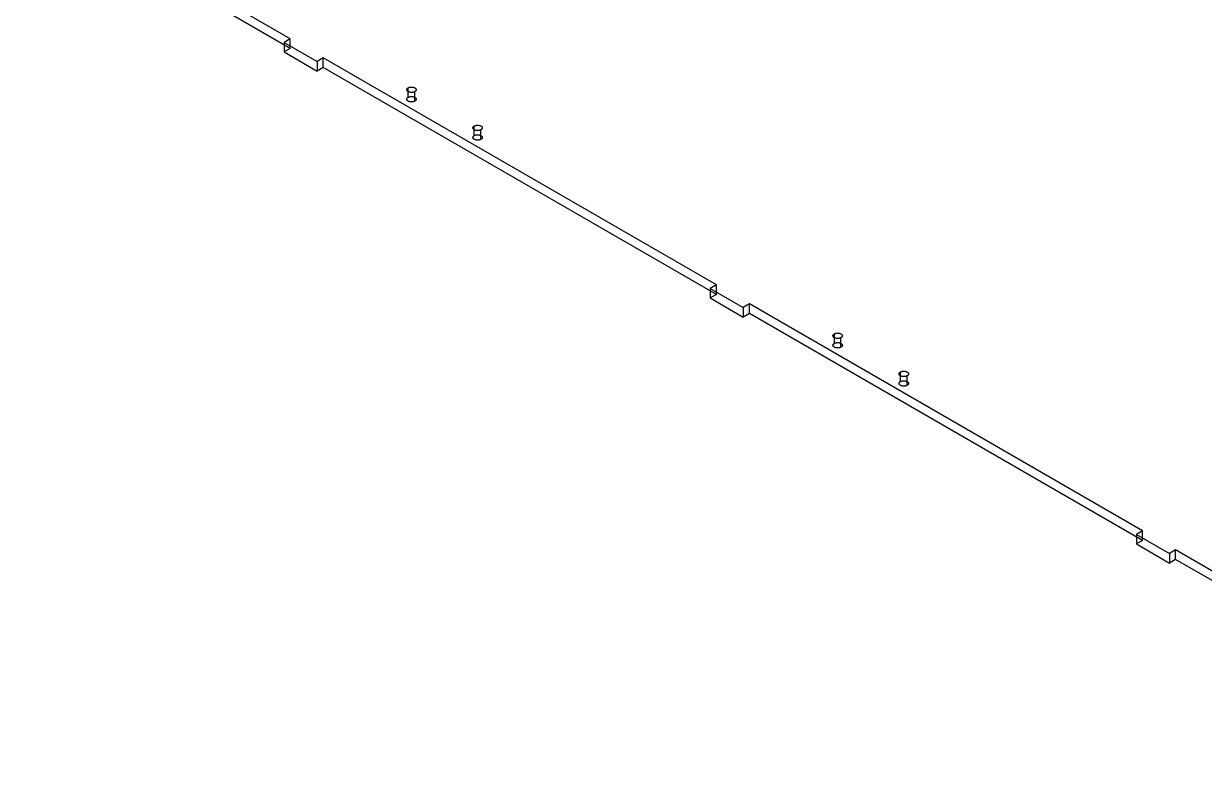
# Model space of a CAD drawing. Header units: inches. Extents: x 2 to 168, y 2 to 108.
# Drawn here: x 144.11 to 151.88, y 56.03 to 61.05 of the extents above; entities that cross this region are included whole.
import ezdxf

# ---------------------------------------------------------------- set-up
doc = ezdxf.new("R2010")
doc.units = ezdxf.units.IN
doc.header["$MEASUREMENT"] = 0

msp = doc.modelspace()

# ---------------------------------------------------------------- linework, layer by layer
at = {"layer": 'OUTLINE'}
for p, q in [((145.8619, 60.9525), (143.2755, 62.4458)), ((145.8619, 60.8897), (143.2755, 62.383)), ((145.8619, 60.9525), (145.8211, 60.9289)), ((145.8211, 60.9289), (145.8211, 60.8661)), ((145.8211, 60.9289), (146.0387, 60.8033)), ((145.8619, 60.8897), (145.8619, 60.9525)), ((145.8619, 60.8897), (145.8211, 60.8661)), ((145.8211, 60.8661), (146.0387, 60.7405)), ((146.0795, 60.8269), (146.0387, 60.8033)), ((146.0795, 60.7641), (146.0795, 60.8269)), ((148.6658, 59.3336), (146.0795, 60.8269)), ((146.0387, 60.8033), (146.0387, 60.7405)), ((146.0795, 60.7641), (146.0387, 60.7405)), ((148.6658, 59.2708), (146.0795, 60.7641)), ((146.6289, 60.6183), (146.629, 60.6192)), ((146.6289, 60.6174), (146.6289, 60.6183)), ((146.6289, 60.6166), (146.6289, 60.6174)), ((146.629, 60.6157), (146.6289, 60.6166)), ((146.629, 60.6192), (146.6292, 60.62)), ((146.6292, 60.6148), (146.629, 60.6157)), ((146.6292, 60.62), (146.6295, 60.6209)), ((146.6295, 60.6139), (146.6292, 60.6148)), ((146.6295, 60.6209), (146.6298, 60.6218)), ((146.6298, 60.6131), (146.6295, 60.6139)), ((146.6298, 60.6218), (146.6302, 60.6226)), ((146.6302, 60.6122), (146.6298, 60.6131)), ((146.6302, 60.6226), (146.6307, 60.6234)), ((146.6307, 60.6114), (146.6302, 60.6122)), ((146.6307, 60.6234), (146.6312, 60.6243)), ((146.6312, 60.6106), (146.6307, 60.6114)), ((146.6312, 60.6243), (146.6318, 60.6251)), ((146.6318, 60.6098), (146.6312, 60.6106)), ((146.6318, 60.6251), (146.6325, 60.6258)), ((146.6325, 60.609), (146.6318, 60.6098)), ((146.6325, 60.6258), (146.6333, 60.6266)), ((146.6333, 60.6083), (146.6325, 60.609)), ((146.6333, 60.6266), (146.6341, 60.6273)), ((146.6341, 60.6075), (146.6333, 60.6083)), ((146.6341, 60.6273), (146.635, 60.6281)), ((146.635, 60.6068), (146.6341, 60.6075)), ((146.635, 60.6281), (146.6359, 60.6288)), ((146.6359, 60.6061), (146.635, 60.6068)), ((146.6359, 60.6288), (146.6369, 60.6294)), ((146.6369, 60.6054), (146.6359, 60.6061)), ((146.6369, 60.6294), (146.6379, 60.6301)), ((146.6379, 60.6048), (146.6369, 60.6054)), ((146.6379, 60.6301), (146.639, 60.6307)), ((146.6379, 60.5672), (146.6379, 60.6301)), ((146.639, 60.6042), (146.6379, 60.6048)), ((146.639, 60.6307), (146.6402, 60.6312)), ((146.6402, 60.6036), (146.639, 60.6042)), ((146.6402, 60.6312), (146.6414, 60.6318)), ((146.6414, 60.6031), (146.6402, 60.6036)), ((146.6414, 60.6318), (146.6426, 60.6323)), ((146.6426, 60.6026), (146.6414, 60.6031)), ((146.6426, 60.6323), (146.6439, 60.6327)), ((146.6439, 60.6021), (146.6426, 60.6026)), ((146.6439, 60.6327), (146.6452, 60.6332)), ((146.6452, 60.6017), (146.6439, 60.6021)), ((146.6452, 60.6332), (146.6466, 60.6336)), ((146.6466, 60.6013), (146.6452, 60.6017)), ((146.6466, 60.6336), (146.648, 60.6339)), ((146.648, 60.6009), (146.6466, 60.6013)), ((146.648, 60.6339), (146.6494, 60.6342)), ((146.6494, 60.6006), (146.648, 60.6009)), ((146.6494, 60.6342), (146.6508, 60.6345)), ((146.6508, 60.6003), (146.6494, 60.6006)), ((146.6508, 60.6345), (146.6523, 60.6347)), ((146.6523, 60.6001), (146.6508, 60.6003)), ((146.6523, 60.6347), (146.6538, 60.6349)), ((146.6538, 60.5999), (146.6523, 60.6001)), ((146.6538, 60.6349), (146.6553, 60.6351)), ((146.6553, 60.5998), (146.6538, 60.5999)), ((146.6553, 60.6351), (146.6568, 60.6352)), ((146.6568, 60.5997), (146.6553, 60.5998)), ((146.6568, 60.6352), (146.6583, 60.6353)), ((146.6583, 60.5996), (146.6568, 60.5997)), ((146.6583, 60.6353), (146.6598, 60.6353)), ((146.6598, 60.5996), (146.6583, 60.5996)), ((146.6598, 60.6353), (146.6613, 60.6353)), ((146.6613, 60.5996), (146.6598, 60.5996)), ((146.6613, 60.6353), (146.6628, 60.6352)), ((146.6628, 60.5997), (146.6613, 60.5996)), ((146.6628, 60.6352), (146.6643, 60.6351)), ((146.6643, 60.5998), (146.6628, 60.5997)), ((146.6643, 60.6351), (146.6658, 60.6349)), ((146.6658, 60.5999), (146.6643, 60.5998)), ((146.6658, 60.6349), (146.6673, 60.6347)), ((146.6673, 60.6001), (146.6658, 60.5999)), ((146.6673, 60.6347), (146.6688, 60.6345)), ((146.6688, 60.6003), (146.6673, 60.6001)), ((146.6688, 60.6345), (146.6702, 60.6342)), ((146.6702, 60.6006), (146.6688, 60.6003)), ((146.6702, 60.6342), (146.6716, 60.6339)), ((146.6716, 60.6009), (146.6702, 60.6006)), ((146.6716, 60.6339), (146.673, 60.6336)), ((146.673, 60.6013), (146.6716, 60.6009)), ((146.673, 60.6336), (146.6744, 60.6332)), ((146.6744, 60.6017), (146.673, 60.6013)), ((146.6744, 60.6332), (146.6757, 60.6327)), ((146.6757, 60.6021), (146.6744, 60.6017)), ((146.6757, 60.6327), (146.677, 60.6323)), ((146.677, 60.6026), (146.6757, 60.6021)), ((146.677, 60.6323), (146.6782, 60.6318)), ((146.6782, 60.6031), (146.677, 60.6026)), ((146.6782, 60.6318), (146.6794, 60.6312)), ((146.6794, 60.6036), (146.6782, 60.6031)), ((146.6794, 60.6312), (146.6806, 60.6307)), ((146.6806, 60.6042), (146.6794, 60.6036)), ((146.6806, 60.6307), (146.6817, 60.6301)), ((146.6817, 60.6048), (146.6806, 60.6042)), ((146.6817, 60.6301), (146.6827, 60.6294)), ((146.6827, 60.6054), (146.6817, 60.6048)), ((146.6817, 60.542), (146.6817, 60.6048)), ((146.6827, 60.6294), (146.6837, 60.6288)), ((146.6837, 60.6061), (146.6827, 60.6054)), ((146.6837, 60.6288), (146.6846, 60.6281)), ((146.6846, 60.6068), (146.6837, 60.6061)), ((146.6846, 60.6281), (146.6855, 60.6273)), ((146.6855, 60.6075), (146.6846, 60.6068)), ((146.6855, 60.6273), (146.6863, 60.6266)), ((146.6863, 60.6083), (146.6855, 60.6075)), ((146.6863, 60.6266), (146.6871, 60.6258)), ((146.6871, 60.609), (146.6863, 60.6083)), ((146.6871, 60.6258), (146.6878, 60.6251)), ((146.6878, 60.6098), (146.6871, 60.609)), ((146.6878, 60.6251), (146.6884, 60.6243)), ((146.6884, 60.6106), (146.6878, 60.6098)), ((146.6884, 60.6243), (146.6889, 60.6234)), ((146.6889, 60.6114), (146.6884, 60.6106)), ((146.6889, 60.6234), (146.6894, 60.6226)), ((146.6894, 60.6122), (146.6889, 60.6114)), ((146.6894, 60.6226), (146.6898, 60.6218)), ((146.6898, 60.6131), (146.6894, 60.6122)), ((146.6898, 60.6218), (146.6901, 60.6209)), ((146.6901, 60.6139), (146.6898, 60.6131)), ((146.6901, 60.6209), (146.6904, 60.62)), ((146.6904, 60.6148), (146.6901, 60.6139)), ((146.6904, 60.62), (146.6906, 60.6192)), ((146.6906, 60.6157), (146.6904, 60.6148)), ((146.6906, 60.6192), (146.6907, 60.6183)), ((146.6907, 60.6166), (146.6906, 60.6157)), ((146.6907, 60.6183), (146.6907, 60.6174)), ((146.6907, 60.6174), (146.6907, 60.6166)), ((146.6289, 60.5555), (146.629, 60.5564)), ((146.6289, 60.5546), (146.6289, 60.5555)), ((146.6289, 60.5537), (146.6289, 60.5546)), ((146.629, 60.5529), (146.6289, 60.5537)), ((146.629, 60.5564), (146.6292, 60.5572)), ((146.6292, 60.552), (146.629, 60.5529)), ((146.6292, 60.5572), (146.6295, 60.5581)), ((146.6295, 60.5511), (146.6292, 60.552)), ((146.6295, 60.5581), (146.6298, 60.559)), ((146.6298, 60.5503), (146.6295, 60.5511)), ((146.6298, 60.559), (146.6302, 60.5598)), ((146.6302, 60.5494), (146.6298, 60.5503)), ((146.6302, 60.5598), (146.6307, 60.5606)), ((146.6307, 60.5486), (146.6302, 60.5494)), ((146.6307, 60.5606), (146.6312, 60.5615)), ((146.6312, 60.5478), (146.6307, 60.5486)), ((146.6312, 60.5615), (146.6318, 60.5623)), ((146.6318, 60.547), (146.6312, 60.5478)), ((146.6318, 60.5623), (146.6325, 60.563)), ((146.6325, 60.5462), (146.6318, 60.547)), ((146.6325, 60.563), (146.6333, 60.5638)), ((146.6333, 60.5454), (146.6325, 60.5462)), ((146.6333, 60.5638), (146.6341, 60.5645)), ((146.6341, 60.5447), (146.6333, 60.5454)), ((146.6341, 60.5645), (146.635, 60.5653)), ((146.635, 60.544), (146.6341, 60.5447)), ((146.635, 60.5653), (146.6359, 60.5659)), ((146.6359, 60.5433), (146.635, 60.544)), ((146.6359, 60.5659), (146.6369, 60.5666)), ((146.6369, 60.5426), (146.6359, 60.5433)), ((146.6369, 60.5666), (146.6379, 60.5672)), ((146.6379, 60.542), (146.6369, 60.5426)), ((146.6379, 60.5672), (146.639, 60.5678)), ((146.639, 60.5414), (146.6379, 60.542)), ((146.639, 60.5678), (146.6402, 60.5684)), ((146.6402, 60.5408), (146.639, 60.5414)), ((146.6402, 60.5684), (146.6414, 60.569)), ((146.6414, 60.5403), (146.6402, 60.5408)), ((146.6414, 60.569), (146.6426, 60.5695)), ((146.6426, 60.5398), (146.6414, 60.5403)), ((146.6426, 60.5695), (146.6439, 60.5699)), ((146.6439, 60.5393), (146.6426, 60.5398)), ((146.6439, 60.5699), (146.6452, 60.5704)), ((146.6452, 60.5389), (146.6439, 60.5393)), ((146.6452, 60.5704), (146.6466, 60.5708)), ((146.6466, 60.5385), (146.6452, 60.5389)), ((146.6466, 60.5708), (146.648, 60.5711)), ((146.648, 60.5381), (146.6466, 60.5385)), ((146.648, 60.5711), (146.6494, 60.5714)), ((146.6494, 60.5378), (146.648, 60.5381)), ((146.6494, 60.5714), (146.6508, 60.5717)), ((146.6508, 60.5375), (146.6494, 60.5378)), ((146.6508, 60.5717), (146.6523, 60.5719)), ((146.6523, 60.5373), (146.6508, 60.5375)), ((146.6523, 60.5719), (146.6538, 60.5721)), ((146.6538, 60.5371), (146.6523, 60.5373)), ((146.6538, 60.5721), (146.6553, 60.5723)), ((146.6553, 60.537), (146.6538, 60.5371)), ((146.6553, 60.5723), (146.6568, 60.5724)), ((146.6568, 60.5369), (146.6553, 60.537)), ((146.6568, 60.5724), (146.6583, 60.5725)), ((146.6583, 60.5368), (146.6568, 60.5369)), ((146.6583, 60.5725), (146.6598, 60.5725)), ((146.6598, 60.5368), (146.6583, 60.5368)), ((146.6598, 60.5725), (146.6613, 60.5725)), ((146.6613, 60.5368), (146.6598, 60.5368)), ((146.6613, 60.5725), (146.6628, 60.5724)), ((146.6628, 60.5369), (146.6613, 60.5368)), ((146.6628, 60.5724), (146.6643, 60.5723)), ((146.6643, 60.537), (146.6628, 60.5369)), ((146.6643, 60.5723), (146.6658, 60.5721)), ((146.6658, 60.5371), (146.6643, 60.537)), ((146.6658, 60.5721), (146.6673, 60.5719)), ((146.6673, 60.5373), (146.6658, 60.5371)), ((146.6673, 60.5719), (146.6688, 60.5717)), ((146.6688, 60.5375), (146.6673, 60.5373)), ((146.6688, 60.5717), (146.6702, 60.5714)), ((146.6702, 60.5378), (146.6688, 60.5375)), ((146.6702, 60.5714), (146.6716, 60.5711)), ((146.6716, 60.5381), (146.6702, 60.5378)), ((146.6716, 60.5711), (146.673, 60.5708)), ((146.673, 60.5385), (146.6716, 60.5381)), ((146.673, 60.5708), (146.6744, 60.5704)), ((146.6744, 60.5389), (146.673, 60.5385)), ((146.6744, 60.5704), (146.6757, 60.5699)), ((146.6757, 60.5393), (146.6744, 60.5389)), ((146.6757, 60.5699), (146.677, 60.5695)), ((146.677, 60.5398), (146.6757, 60.5393)), ((146.677, 60.5695), (146.6782, 60.569)), ((146.6782, 60.5403), (146.677, 60.5398)), ((146.6782, 60.569), (146.6794, 60.5684)), ((146.6794, 60.5408), (146.6782, 60.5403)), ((146.6794, 60.5684), (146.6806, 60.5678)), ((146.6806, 60.5414), (146.6794, 60.5408)), ((146.6806, 60.5678), (146.6817, 60.5672)), ((146.6817, 60.542), (146.6806, 60.5414)), ((146.6817, 60.5672), (146.6827, 60.5666)), ((146.6827, 60.5426), (146.6817, 60.542)), ((146.6827, 60.5666), (146.6837, 60.5659)), ((146.6837, 60.5433), (146.6827, 60.5426)), ((146.6837, 60.5659), (146.6846, 60.5653)), ((146.6846, 60.544), (146.6837, 60.5433)), ((146.6846, 60.5653), (146.6855, 60.5645)), ((146.6855, 60.5447), (146.6846, 60.544)), ((146.6855, 60.5645), (146.6863, 60.5638)), ((146.6863, 60.5454), (146.6855, 60.5447)), ((146.6863, 60.5638), (146.6871, 60.563)), ((146.6871, 60.5462), (146.6863, 60.5454)), ((146.6871, 60.563), (146.6878, 60.5623)), ((146.6878, 60.547), (146.6871, 60.5462)), ((146.6878, 60.5623), (146.6884, 60.5615)), ((146.6884, 60.5478), (146.6878, 60.547)), ((146.6884, 60.5615), (146.6889, 60.5606)), ((146.6889, 60.5486), (146.6884, 60.5478)), ((146.6889, 60.5606), (146.6894, 60.5598)), ((146.6894, 60.5494), (146.6889, 60.5486)), ((146.6894, 60.5598), (146.6898, 60.559)), ((146.6898, 60.5503), (146.6894, 60.5494)), ((146.6898, 60.559), (146.6901, 60.5581)), ((146.6901, 60.5511), (146.6898, 60.5503)), ((146.6901, 60.5581), (146.6904, 60.5572)), ((146.6904, 60.552), (146.6901, 60.5511)), ((146.6904, 60.5572), (146.6906, 60.5564)), ((146.6906, 60.5529), (146.6904, 60.552)), ((146.6906, 60.5564), (146.6907, 60.5555)), ((146.6907, 60.5537), (146.6906, 60.5529)), ((146.6907, 60.5555), (146.6907, 60.5546)), ((146.6907, 60.5546), (146.6907, 60.5537)), ((147.064, 60.3662), (147.0641, 60.3671)), ((147.0641, 60.3653), (147.064, 60.3662)), ((147.0641, 60.3671), (147.0642, 60.3679)), ((147.0642, 60.3644), (147.0641, 60.3653)), ((147.0642, 60.3679), (147.0644, 60.3688)), ((147.0644, 60.3636), (147.0642, 60.3644)), ((147.0644, 60.3688), (147.0646, 60.3697)), ((147.0646, 60.3627), (147.0644, 60.3636)), ((147.0646, 60.3697), (147.065, 60.3705)), ((147.065, 60.3618), (147.0646, 60.3627)), ((147.065, 60.3705), (147.0654, 60.3714)), ((147.0654, 60.361), (147.065, 60.3618)), ((147.0654, 60.3714), (147.0658, 60.3722)), ((147.0658, 60.3602), (147.0654, 60.361)), ((147.0658, 60.3722), (147.0664, 60.373)), ((147.0664, 60.373), (147.067, 60.3738)), ((147.067, 60.3738), (147.0677, 60.3746)), ((147.0677, 60.3746), (147.0684, 60.3754)), ((147.0684, 60.3754), (147.0692, 60.3761)), ((147.0692, 60.3761), (147.0701, 60.3768)), ((147.0701, 60.3768), (147.071, 60.3775)), ((147.071, 60.3775), (147.072, 60.3782)), ((147.072, 60.3782), (147.0731, 60.3788)), ((147.0731, 60.3788), (147.0742, 60.3794)), ((147.0731, 60.316), (147.0731, 60.3788)), ((147.0742, 60.3794), (147.0753, 60.38)), ((147.0753, 60.38), (147.0765, 60.3805)), ((147.0765, 60.3805), (147.0778, 60.381)), ((147.0778, 60.381), (147.0791, 60.3815)), ((147.0791, 60.3815), (147.0804, 60.3819)), ((147.0804, 60.3819), (147.0817, 60.3823)), ((147.0817, 60.3823), (147.0831, 60.3827)), ((147.0831, 60.3827), (147.0845, 60.383)), ((147.0845, 60.383), (147.086, 60.3833)), ((147.086, 60.3833), (147.0874, 60.3835)), ((147.0874, 60.3835), (147.0889, 60.3837)), ((147.0889, 60.3837), (147.0904, 60.3838)), ((147.0904, 60.3838), (147.0919, 60.384)), ((147.0919, 60.384), (147.0934, 60.384)), ((147.0934, 60.384), (147.095, 60.384)), ((147.095, 60.384), (147.0965, 60.384)), ((147.0965, 60.384), (147.098, 60.384)), ((147.098, 60.384), (147.0995, 60.3838)), ((147.0995, 60.3838), (147.101, 60.3837)), ((147.101, 60.3837), (147.1025, 60.3835)), ((147.1025, 60.3835), (147.1039, 60.3833)), ((147.1039, 60.3833), (147.1054, 60.383)), ((147.1054, 60.383), (147.1068, 60.3827)), ((147.1068, 60.3827), (147.1082, 60.3823)), ((147.1082, 60.3823), (147.1095, 60.3819)), ((147.1095, 60.3819), (147.1109, 60.3815)), ((147.1109, 60.3815), (147.1121, 60.381)), ((147.1121, 60.381), (147.1134, 60.3805)), ((147.1134, 60.3805), (147.1146, 60.38)), ((147.1146, 60.38), (147.1157, 60.3794)), ((147.1157, 60.3794), (147.1168, 60.3788)), ((147.1168, 60.3788), (147.1179, 60.3782)), ((147.1179, 60.3782), (147.1189, 60.3775)), ((147.1189, 60.3775), (147.1198, 60.3768)), ((147.1198, 60.3768), (147.1207, 60.3761)), ((147.1207, 60.3761), (147.1215, 60.3754)), ((147.1215, 60.3754), (147.1222, 60.3746)), ((147.1222, 60.3746), (147.1229, 60.3738)), ((147.1229, 60.3738), (147.1235, 60.373)), ((147.1235, 60.373), (147.1241, 60.3722)), ((147.1241, 60.3722), (147.1245, 60.3714)), ((147.1245, 60.361), (147.1241, 60.3602)), ((147.1245, 60.3714), (147.125, 60.3705)), ((147.125, 60.3618), (147.1245, 60.361)), ((147.125, 60.3705), (147.1253, 60.3697)), ((147.1253, 60.3627), (147.125, 60.3618)), ((147.1253, 60.3697), (147.1255, 60.3688)), ((147.1255, 60.3636), (147.1253, 60.3627)), ((147.1255, 60.3688), (147.1257, 60.3679)), ((147.1257, 60.3644), (147.1255, 60.3636)), ((147.1257, 60.3679), (147.1258, 60.3671)), ((147.1258, 60.3653), (147.1257, 60.3644)), ((147.1258, 60.3671), (147.1259, 60.3662)), ((147.1259, 60.3662), (147.1258, 60.3653)), ((147.064, 60.3034), (147.0641, 60.3043)), ((147.0641, 60.3025), (147.064, 60.3034)), ((147.0641, 60.3043), (147.0642, 60.3051)), ((147.0642, 60.3016), (147.0641, 60.3025)), ((147.0642, 60.3051), (147.0644, 60.306)), ((147.0644, 60.3008), (147.0642, 60.3016)), ((147.0644, 60.306), (147.0646, 60.3069)), ((147.0646, 60.2999), (147.0644, 60.3008)), ((147.0646, 60.3069), (147.065, 60.3077)), ((147.065, 60.299), (147.0646, 60.2999)), ((147.065, 60.3077), (147.0654, 60.3086)), ((147.0654, 60.2982), (147.065, 60.299)), ((147.0654, 60.3086), (147.0658, 60.3094)), ((147.0658, 60.2974), (147.0654, 60.2982)), ((147.0664, 60.3594), (147.0658, 60.3602)), ((147.0658, 60.3094), (147.0664, 60.3102)), ((147.0664, 60.2965), (147.0658, 60.2974)), ((147.067, 60.3586), (147.0664, 60.3594)), ((147.0664, 60.3102), (147.067, 60.311)), ((147.067, 60.2957), (147.0664, 60.2965)), ((147.0677, 60.3578), (147.067, 60.3586)), ((147.067, 60.311), (147.0677, 60.3118)), ((147.0677, 60.295), (147.067, 60.2957)), ((147.0684, 60.357), (147.0677, 60.3578)), ((147.0677, 60.3118), (147.0684, 60.3126)), ((147.0684, 60.2942), (147.0677, 60.295)), ((147.0692, 60.3563), (147.0684, 60.357)), ((147.0684, 60.3126), (147.0692, 60.3133)), ((147.0692, 60.2935), (147.0684, 60.2942)), ((147.0701, 60.3556), (147.0692, 60.3563)), ((147.0692, 60.3133), (147.0701, 60.314)), ((147.0701, 60.2927), (147.0692, 60.2935)), ((147.071, 60.3549), (147.0701, 60.3556)), ((147.0701, 60.314), (147.071, 60.3147)), ((147.071, 60.2921), (147.0701, 60.2927)), ((147.072, 60.3542), (147.071, 60.3549)), ((147.071, 60.3147), (147.072, 60.3154)), ((147.072, 60.2914), (147.071, 60.2921)), ((147.0731, 60.3536), (147.072, 60.3542)), ((147.072, 60.3154), (147.0731, 60.316)), ((147.0731, 60.2908), (147.072, 60.2914)), ((147.0742, 60.353), (147.0731, 60.3536)), ((147.0731, 60.316), (147.0742, 60.3166)), ((147.0742, 60.2901), (147.0731, 60.2908)), ((147.0753, 60.3524), (147.0742, 60.353)), ((147.0742, 60.3166), (147.0753, 60.3172)), ((147.0753, 60.2896), (147.0742, 60.2901)), ((147.0765, 60.3518), (147.0753, 60.3524)), ((147.0753, 60.3172), (147.0765, 60.3177)), ((147.0765, 60.289), (147.0753, 60.2896)), ((147.0778, 60.3513), (147.0765, 60.3518)), ((147.0765, 60.3177), (147.0778, 60.3182)), ((147.0778, 60.2885), (147.0765, 60.289)), ((147.0791, 60.3509), (147.0778, 60.3513)), ((147.0778, 60.3182), (147.0791, 60.3187)), ((147.0791, 60.2881), (147.0778, 60.2885)), ((147.0804, 60.3504), (147.0791, 60.3509)), ((147.0791, 60.3187), (147.0804, 60.3191)), ((147.0804, 60.2876), (147.0791, 60.2881)), ((147.0817, 60.35), (147.0804, 60.3504)), ((147.0804, 60.3191), (147.0817, 60.3195)), ((147.0817, 60.2872), (147.0804, 60.2876)), ((147.0831, 60.3497), (147.0817, 60.35)), ((147.0817, 60.3195), (147.0831, 60.3199)), ((147.0831, 60.2869), (147.0817, 60.2872)), ((147.0845, 60.3494), (147.0831, 60.3497)), ((147.0831, 60.3199), (147.0845, 60.3202)), ((147.0845, 60.2866), (147.0831, 60.2869)), ((147.086, 60.3491), (147.0845, 60.3494)), ((147.0845, 60.3202), (147.086, 60.3205)), ((147.086, 60.2863), (147.0845, 60.2866)), ((147.0874, 60.3489), (147.086, 60.3491)), ((147.086, 60.3205), (147.0874, 60.3207)), ((147.0874, 60.2861), (147.086, 60.2863)), ((147.0889, 60.3487), (147.0874, 60.3489)), ((147.0874, 60.3207), (147.0889, 60.3209)), ((147.0889, 60.2859), (147.0874, 60.2861)), ((147.0904, 60.3485), (147.0889, 60.3487)), ((147.0889, 60.3209), (147.0904, 60.321)), ((147.0904, 60.2857), (147.0889, 60.2859)), ((147.0919, 60.3484), (147.0904, 60.3485)), ((147.0904, 60.321), (147.0919, 60.3211)), ((147.0919, 60.2856), (147.0904, 60.2857)), ((147.0934, 60.3484), (147.0919, 60.3484)), ((147.0919, 60.3211), (147.0934, 60.3212)), ((147.0934, 60.2855), (147.0919, 60.2856)), ((147.095, 60.3483), (147.0934, 60.3484)), ((147.0934, 60.3212), (147.095, 60.3212)), ((147.095, 60.2855), (147.0934, 60.2855)), ((147.0965, 60.3484), (147.095, 60.3483)), ((147.095, 60.3212), (147.0965, 60.3212)), ((147.0965, 60.2855), (147.095, 60.2855)), ((147.098, 60.3484), (147.0965, 60.3484)), ((147.0965, 60.3212), (147.098, 60.3211)), ((147.098, 60.2856), (147.0965, 60.2855)), ((147.0995, 60.3485), (147.098, 60.3484)), ((147.098, 60.3211), (147.0995, 60.321)), ((147.0995, 60.2857), (147.098, 60.2856)), ((147.101, 60.3487), (147.0995, 60.3485)), ((147.0995, 60.321), (147.101, 60.3209)), ((147.101, 60.2859), (147.0995, 60.2857)), ((147.1025, 60.3489), (147.101, 60.3487)), ((147.101, 60.3209), (147.1025, 60.3207)), ((147.1025, 60.2861), (147.101, 60.2859)), ((147.1039, 60.3491), (147.1025, 60.3489)), ((147.1025, 60.3207), (147.1039, 60.3205)), ((147.1039, 60.2863), (147.1025, 60.2861)), ((147.1054, 60.3494), (147.1039, 60.3491)), ((147.1039, 60.3205), (147.1054, 60.3202)), ((147.1054, 60.2866), (147.1039, 60.2863)), ((147.1068, 60.3497), (147.1054, 60.3494)), ((147.1054, 60.3202), (147.1068, 60.3199)), ((147.1068, 60.2869), (147.1054, 60.2866)), ((147.1082, 60.35), (147.1068, 60.3497)), ((147.1068, 60.3199), (147.1082, 60.3195)), ((147.1082, 60.2872), (147.1068, 60.2869)), ((147.1095, 60.3504), (147.1082, 60.35)), ((147.1082, 60.3195), (147.1095, 60.3191)), ((147.1095, 60.2876), (147.1082, 60.2872)), ((147.1109, 60.3509), (147.1095, 60.3504)), ((147.1095, 60.3191), (147.1109, 60.3187)), ((147.1109, 60.2881), (147.1095, 60.2876)), ((147.1121, 60.3513), (147.1109, 60.3509)), ((147.1109, 60.3187), (147.1121, 60.3182)), ((147.1121, 60.2885), (147.1109, 60.2881)), ((147.1134, 60.3518), (147.1121, 60.3513)), ((147.1121, 60.3182), (147.1134, 60.3177)), ((147.1134, 60.289), (147.1121, 60.2885)), ((147.1146, 60.3524), (147.1134, 60.3518)), ((147.1134, 60.3177), (147.1146, 60.3172)), ((147.1146, 60.2896), (147.1134, 60.289)), ((147.1157, 60.353), (147.1146, 60.3524)), ((147.1146, 60.3172), (147.1157, 60.3166)), ((147.1157, 60.2901), (147.1146, 60.2896)), ((147.1168, 60.3536), (147.1157, 60.353)), ((147.1157, 60.3166), (147.1168, 60.316)), ((147.1168, 60.2908), (147.1157, 60.2901)), ((147.1179, 60.3542), (147.1168, 60.3536)), ((147.1168, 60.2908), (147.1168, 60.3536)), ((147.1168, 60.316), (147.1179, 60.3154)), ((147.1179, 60.2914), (147.1168, 60.2908)), ((147.1189, 60.3549), (147.1179, 60.3542)), ((147.1179, 60.3154), (147.1189, 60.3147)), ((147.1189, 60.2921), (147.1179, 60.2914)), ((147.1198, 60.3556), (147.1189, 60.3549)), ((147.1189, 60.3147), (147.1198, 60.314)), ((147.1198, 60.2927), (147.1189, 60.2921)), ((147.1207, 60.3563), (147.1198, 60.3556)), ((147.1198, 60.314), (147.1207, 60.3133)), ((147.1207, 60.2935), (147.1198, 60.2927)), ((147.1215, 60.357), (147.1207, 60.3563)), ((147.1207, 60.3133), (147.1215, 60.3126)), ((147.1215, 60.2942), (147.1207, 60.2935)), ((147.1222, 60.3578), (147.1215, 60.357)), ((147.1215, 60.3126), (147.1222, 60.3118)), ((147.1222, 60.295), (147.1215, 60.2942)), ((147.1229, 60.3586), (147.1222, 60.3578)), ((147.1222, 60.3118), (147.1229, 60.311)), ((147.1229, 60.2957), (147.1222, 60.295)), ((147.1235, 60.3594), (147.1229, 60.3586)), ((147.1229, 60.311), (147.1235, 60.3102)), ((147.1235, 60.2965), (147.1229, 60.2957)), ((147.1241, 60.3602), (147.1235, 60.3594)), ((147.1235, 60.3102), (147.1241, 60.3094)), ((147.1241, 60.2974), (147.1235, 60.2965)), ((147.1241, 60.3094), (147.1245, 60.3086)), ((147.1245, 60.2982), (147.1241, 60.2974)), ((147.1245, 60.3086), (147.125, 60.3077)), ((147.125, 60.299), (147.1245, 60.2982)), ((147.125, 60.3077), (147.1253, 60.3069)), ((147.1253, 60.2999), (147.125, 60.299)), ((147.1253, 60.3069), (147.1255, 60.306)), ((147.1255, 60.3008), (147.1253, 60.2999)), ((147.1255, 60.306), (147.1257, 60.3051)), ((147.1257, 60.3016), (147.1255, 60.3008)), ((147.1257, 60.3051), (147.1258, 60.3043)), ((147.1258, 60.3025), (147.1257, 60.3016)), ((147.1258, 60.3043), (147.1259, 60.3034)), ((147.1259, 60.3034), (147.1258, 60.3025)), ((148.6658, 59.3336), (148.625, 59.31)), ((148.625, 59.31), (148.625, 59.2472)), ((148.625, 59.31), (148.8426, 59.1844)), ((148.6658, 59.2708), (148.6658, 59.3336)), ((148.6658, 59.2708), (148.625, 59.2472)), ((148.625, 59.2472), (148.8426, 59.1216)), ((148.8834, 59.208), (148.8426, 59.1844)), ((148.8834, 59.1452), (148.8834, 59.208)), ((151.4698, 57.7147), (148.8834, 59.208)), ((148.8426, 59.1844), (148.8426, 59.1216)), ((148.8834, 59.1452), (148.8426, 59.1216)), ((151.4698, 57.6519), (148.8834, 59.1452)), ((149.4328, 58.9985), (149.4329, 58.9994)), ((149.4329, 58.9976), (149.4328, 58.9985)), ((149.4329, 58.9994), (149.433, 59.0003)), ((149.433, 58.9968), (149.4329, 58.9976)), ((149.433, 59.0003), (149.4332, 59.0011)), ((149.4332, 58.9959), (149.433, 58.9968)), ((149.4332, 59.0011), (149.4334, 59.002)), ((149.4334, 58.995), (149.4332, 58.9959)), ((149.4334, 59.002), (149.4338, 59.0029)), ((149.4338, 58.9942), (149.4334, 58.995)), ((149.4338, 59.0029), (149.4342, 59.0037)), ((149.4342, 58.9933), (149.4338, 58.9942)), ((149.4342, 59.0037), (149.4346, 59.0045)), ((149.4346, 58.9925), (149.4342, 58.9933)), ((149.4346, 59.0045), (149.4352, 59.0054)), ((149.4352, 58.9917), (149.4346, 58.9925)), ((149.4352, 59.0054), (149.4358, 59.0062)), ((149.4358, 58.9909), (149.4352, 58.9917)), ((149.4358, 59.0062), (149.4365, 59.0069)), ((149.4365, 58.9901), (149.4358, 58.9909)), ((149.4365, 59.0069), (149.4372, 59.0077)), ((149.4372, 58.9893), (149.4365, 58.9901)), ((149.4372, 59.0077), (149.438, 59.0084)), ((149.438, 58.9886), (149.4372, 58.9893)), ((149.438, 59.0084), (149.4389, 59.0092)), ((149.4389, 58.9879), (149.438, 58.9886)), ((149.4389, 59.0092), (149.4398, 59.0098)), ((149.4398, 58.9872), (149.4389, 58.9879)), ((149.4398, 59.0098), (149.4408, 59.0105)), ((149.4408, 58.9865), (149.4398, 58.9872)), ((149.4408, 59.0105), (149.4419, 59.0111)), ((149.4419, 58.9859), (149.4408, 58.9865)), ((149.4419, 59.0111), (149.443, 59.0118)), ((149.4419, 58.9483), (149.4419, 59.0111)), ((149.443, 58.9853), (149.4419, 58.9859)), ((149.443, 59.0118), (149.4441, 59.0123)), ((149.4441, 58.9847), (149.443, 58.9853)), ((149.4441, 59.0123), (149.4453, 59.0129)), ((149.4453, 58.9842), (149.4441, 58.9847)), ((149.4453, 59.0129), (149.4466, 59.0134)), ((149.4466, 58.9837), (149.4453, 58.9842)), ((149.4466, 59.0134), (149.4479, 59.0138)), ((149.4479, 58.9832), (149.4466, 58.9837)), ((149.4479, 59.0138), (149.4492, 59.0143)), ((149.4492, 58.9828), (149.4479, 58.9832)), ((149.4492, 59.0143), (149.4505, 59.0147)), ((149.4505, 58.9824), (149.4492, 58.9828)), ((149.4505, 59.0147), (149.4519, 59.015)), ((149.4519, 58.982), (149.4505, 58.9824)), ((149.4519, 59.015), (149.4533, 59.0153)), ((149.4533, 58.9817), (149.4519, 58.982)), ((149.4533, 59.0153), (149.4548, 59.0156)), ((149.4548, 58.9814), (149.4533, 58.9817)), ((149.4548, 59.0156), (149.4562, 59.0158)), ((149.4562, 58.9812), (149.4548, 58.9814)), ((149.4562, 59.0158), (149.4577, 59.016)), ((149.4577, 58.981), (149.4562, 58.9812)), ((149.4577, 59.016), (149.4592, 59.0162)), ((149.4592, 58.9809), (149.4577, 58.981)), ((149.4592, 59.0162), (149.4607, 59.0163)), ((149.4607, 58.9808), (149.4592, 58.9809)), ((149.4607, 59.0163), (149.4622, 59.0164)), ((149.4622, 58.9807), (149.4607, 58.9808)), ((149.4622, 59.0164), (149.4638, 59.0164)), ((149.4638, 58.9807), (149.4622, 58.9807)), ((149.4638, 59.0164), (149.4653, 59.0164)), ((149.4653, 58.9807), (149.4638, 58.9807)), ((149.4653, 59.0164), (149.4668, 59.0163)), ((149.4668, 58.9808), (149.4653, 58.9807)), ((149.4668, 59.0163), (149.4683, 59.0162)), ((149.4683, 58.9809), (149.4668, 58.9808)), ((149.4683, 59.0162), (149.4698, 59.016)), ((149.4698, 58.981), (149.4683, 58.9809)), ((149.4698, 59.016), (149.4713, 59.0158)), ((149.4713, 58.9812), (149.4698, 58.981)), ((149.4713, 59.0158), (149.4727, 59.0156)), ((149.4727, 58.9814), (149.4713, 58.9812)), ((149.4727, 59.0156), (149.4742, 59.0153)), ((149.4742, 58.9817), (149.4727, 58.9814)), ((149.4742, 59.0153), (149.4756, 59.015)), ((149.4756, 58.982), (149.4742, 58.9817)), ((149.4756, 59.015), (149.477, 59.0147)), ((149.477, 58.9824), (149.4756, 58.982)), ((149.477, 59.0147), (149.4783, 59.0143)), ((149.4783, 58.9828), (149.477, 58.9824)), ((149.4783, 59.0143), (149.4796, 59.0138)), ((149.4796, 58.9832), (149.4783, 58.9828)), ((149.4796, 59.0138), (149.4809, 59.0134)), ((149.4809, 58.9837), (149.4796, 58.9832)), ((149.4809, 59.0134), (149.4822, 59.0129)), ((149.4822, 58.9842), (149.4809, 58.9837)), ((149.4822, 59.0129), (149.4834, 59.0123)), ((149.4834, 58.9847), (149.4822, 58.9842)), ((149.4834, 59.0123), (149.4845, 59.0118)), ((149.4845, 58.9853), (149.4834, 58.9847)), ((149.4845, 59.0118), (149.4856, 59.0111)), ((149.4856, 58.9859), (149.4845, 58.9853)), ((149.4856, 59.0111), (149.4867, 59.0105)), ((149.4867, 58.9865), (149.4856, 58.9859)), ((149.4856, 58.9231), (149.4856, 58.9859)), ((149.4867, 59.0105), (149.4877, 59.0098)), ((149.4877, 58.9872), (149.4867, 58.9865)), ((149.4877, 59.0098), (149.4886, 59.0092)), ((149.4886, 58.9879), (149.4877, 58.9872)), ((149.4886, 59.0092), (149.4895, 59.0084)), ((149.4895, 58.9886), (149.4886, 58.9879)), ((149.4895, 59.0084), (149.4903, 59.0077)), ((149.4903, 58.9893), (149.4895, 58.9886)), ((149.4903, 59.0077), (149.491, 59.0069)), ((149.491, 58.9901), (149.4903, 58.9893)), ((149.491, 59.0069), (149.4917, 59.0062)), ((149.4917, 58.9909), (149.491, 58.9901)), ((149.4917, 59.0062), (149.4923, 59.0054)), ((149.4923, 58.9917), (149.4917, 58.9909)), ((149.4923, 59.0054), (149.4929, 59.0045)), ((149.4929, 58.9925), (149.4923, 58.9917)), ((149.4929, 59.0045), (149.4933, 59.0037)), ((149.4933, 58.9933), (149.4929, 58.9925)), ((149.4933, 59.0037), (149.4937, 59.0029)), ((149.4937, 58.9942), (149.4933, 58.9933)), ((149.4937, 59.0029), (149.4941, 59.002)), ((149.4941, 58.995), (149.4937, 58.9942)), ((149.4941, 59.002), (149.4943, 59.0011)), ((149.4943, 58.9959), (149.4941, 58.995)), ((149.4943, 59.0011), (149.4945, 59.0003)), ((149.4945, 58.9968), (149.4943, 58.9959)), ((149.4945, 59.0003), (149.4946, 58.9994)), ((149.4946, 58.9976), (149.4945, 58.9968)), ((149.4946, 58.9994), (149.4947, 58.9985)), ((149.4947, 58.9985), (149.4946, 58.9976)), ((149.4328, 58.9357), (149.4329, 58.9366)), ((149.4329, 58.9348), (149.4328, 58.9357)), ((149.4329, 58.9366), (149.433, 58.9375)), ((149.433, 58.934), (149.4329, 58.9348)), ((149.433, 58.9375), (149.4332, 58.9383)), ((149.4332, 58.9331), (149.433, 58.934)), ((149.4332, 58.9383), (149.4334, 58.9392)), ((149.4334, 58.9322), (149.4332, 58.9331)), ((149.4334, 58.9392), (149.4338, 58.94)), ((149.4338, 58.9314), (149.4334, 58.9322)), ((149.4338, 58.94), (149.4342, 58.9409)), ((149.4342, 58.9305), (149.4338, 58.9314)), ((149.4342, 58.9409), (149.4346, 58.9417)), ((149.4346, 58.9297), (149.4342, 58.9305)), ((149.4346, 58.9417), (149.4352, 58.9425)), ((149.4352, 58.9289), (149.4346, 58.9297)), ((149.4352, 58.9425), (149.4358, 58.9433)), ((149.4358, 58.9281), (149.4352, 58.9289)), ((149.4358, 58.9433), (149.4365, 58.9441)), ((149.4365, 58.9273), (149.4358, 58.9281)), ((149.4365, 58.9441), (149.4372, 58.9449)), ((149.4372, 58.9265), (149.4365, 58.9273)), ((149.4372, 58.9449), (149.438, 58.9456)), ((149.438, 58.9258), (149.4372, 58.9265)), ((149.438, 58.9456), (149.4389, 58.9463)), ((149.4389, 58.9251), (149.438, 58.9258)), ((149.4389, 58.9463), (149.4398, 58.947)), ((149.4398, 58.9244), (149.4389, 58.9251)), ((149.4398, 58.947), (149.4408, 58.9477)), ((149.4408, 58.9237), (149.4398, 58.9244)), ((149.4408, 58.9477), (149.4419, 58.9483)), ((149.4419, 58.9231), (149.4408, 58.9237)), ((149.4419, 58.9483), (149.443, 58.9489)), ((149.443, 58.9225), (149.4419, 58.9231)), ((149.443, 58.9489), (149.4441, 58.9495)), ((149.4441, 58.9219), (149.443, 58.9225)), ((149.4441, 58.9495), (149.4453, 58.9501)), ((149.4453, 58.9214), (149.4441, 58.9219)), ((149.4453, 58.9501), (149.4466, 58.9506)), ((149.4466, 58.9209), (149.4453, 58.9214)), ((149.4466, 58.9506), (149.4479, 58.951)), ((149.4479, 58.9204), (149.4466, 58.9209)), ((149.4479, 58.951), (149.4492, 58.9515)), ((149.4492, 58.92), (149.4479, 58.9204)), ((149.4492, 58.9515), (149.4505, 58.9519)), ((149.4505, 58.9196), (149.4492, 58.92)), ((149.4505, 58.9519), (149.4519, 58.9522)), ((149.4519, 58.9192), (149.4505, 58.9196)), ((149.4519, 58.9522), (149.4533, 58.9525)), ((149.4533, 58.9189), (149.4519, 58.9192)), ((149.4533, 58.9525), (149.4548, 58.9528)), ((149.4548, 58.9186), (149.4533, 58.9189)), ((149.4548, 58.9528), (149.4562, 58.953)), ((149.4562, 58.9184), (149.4548, 58.9186)), ((149.4562, 58.953), (149.4577, 58.9532)), ((149.4577, 58.9182), (149.4562, 58.9184)), ((149.4577, 58.9532), (149.4592, 58.9534)), ((149.4592, 58.918), (149.4577, 58.9182)), ((149.4592, 58.9534), (149.4607, 58.9535)), ((149.4607, 58.9179), (149.4592, 58.918)), ((149.4607, 58.9535), (149.4622, 58.9535)), ((149.4622, 58.9179), (149.4607, 58.9179)), ((149.4622, 58.9535), (149.4638, 58.9536)), ((149.4638, 58.9179), (149.4622, 58.9179)), ((149.4638, 58.9536), (149.4653, 58.9535)), ((149.4653, 58.9179), (149.4638, 58.9179)), ((149.4653, 58.9535), (149.4668, 58.9535)), ((149.4668, 58.9179), (149.4653, 58.9179)), ((149.4668, 58.9535), (149.4683, 58.9534)), ((149.4683, 58.918), (149.4668, 58.9179)), ((149.4683, 58.9534), (149.4698, 58.9532)), ((149.4698, 58.9182), (149.4683, 58.918)), ((149.4698, 58.9532), (149.4713, 58.953)), ((149.4713, 58.9184), (149.4698, 58.9182)), ((149.4713, 58.953), (149.4727, 58.9528)), ((149.4727, 58.9186), (149.4713, 58.9184)), ((149.4727, 58.9528), (149.4742, 58.9525)), ((149.4742, 58.9189), (149.4727, 58.9186)), ((149.4742, 58.9525), (149.4756, 58.9522)), ((149.4756, 58.9192), (149.4742, 58.9189)), ((149.4756, 58.9522), (149.477, 58.9519)), ((149.477, 58.9196), (149.4756, 58.9192)), ((149.477, 58.9519), (149.4783, 58.9515)), ((149.4783, 58.92), (149.477, 58.9196)), ((149.4783, 58.9515), (149.4796, 58.951)), ((149.4796, 58.9204), (149.4783, 58.92)), ((149.4796, 58.951), (149.4809, 58.9506)), ((149.4809, 58.9209), (149.4796, 58.9204)), ((149.4809, 58.9506), (149.4822, 58.9501)), ((149.4822, 58.9214), (149.4809, 58.9209)), ((149.4822, 58.9501), (149.4834, 58.9495)), ((149.4834, 58.9219), (149.4822, 58.9214)), ((149.4834, 58.9495), (149.4845, 58.9489)), ((149.4845, 58.9225), (149.4834, 58.9219)), ((149.4845, 58.9489), (149.4856, 58.9483)), ((149.4856, 58.9231), (149.4845, 58.9225)), ((149.4856, 58.9483), (149.4867, 58.9477)), ((149.4867, 58.9237), (149.4856, 58.9231)), ((149.4867, 58.9477), (149.4877, 58.947)), ((149.4877, 58.9244), (149.4867, 58.9237)), ((149.4877, 58.947), (149.4886, 58.9463)), ((149.4886, 58.9251), (149.4877, 58.9244)), ((149.4886, 58.9463), (149.4895, 58.9456)), ((149.4895, 58.9258), (149.4886, 58.9251)), ((149.4895, 58.9456), (149.4903, 58.9449)), ((149.4903, 58.9265), (149.4895, 58.9258)), ((149.4903, 58.9449), (149.491, 58.9441)), ((149.491, 58.9273), (149.4903, 58.9265)), ((149.491, 58.9441), (149.4917, 58.9433)), ((149.4917, 58.9281), (149.491, 58.9273)), ((149.4917, 58.9433), (149.4923, 58.9425)), ((149.4923, 58.9289), (149.4917, 58.9281)), ((149.4923, 58.9425), (149.4929, 58.9417)), ((149.4929, 58.9297), (149.4923, 58.9289)), ((149.4929, 58.9417), (149.4933, 58.9409)), ((149.4933, 58.9305), (149.4929, 58.9297)), ((149.4933, 58.9409), (149.4937, 58.94)), ((149.4937, 58.9314), (149.4933, 58.9305)), ((149.4937, 58.94), (149.4941, 58.9392)), ((149.4941, 58.9322), (149.4937, 58.9314)), ((149.4941, 58.9392), (149.4943, 58.9383)), ((149.4943, 58.9331), (149.4941, 58.9322)), ((149.4943, 58.9383), (149.4945, 58.9375)), ((149.4945, 58.934), (149.4943, 58.9331)), ((149.4945, 58.9375), (149.4946, 58.9366)), ((149.4946, 58.9348), (149.4945, 58.934)), ((149.4946, 58.9366), (149.4947, 58.9357)), ((149.4947, 58.9357), (149.4946, 58.9348)), ((149.868, 58.7482), (149.8681, 58.749)), ((149.868, 58.7473), (149.868, 58.7482)), ((149.868, 58.7464), (149.868, 58.7473)), ((149.8681, 58.7455), (149.868, 58.7464)), ((149.8681, 58.749), (149.8683, 58.7499)), ((149.8683, 58.7447), (149.8681, 58.7455)), ((149.8683, 58.7499), (149.8686, 58.7508)), ((149.8686, 58.7438), (149.8683, 58.7447)), ((149.8686, 58.7508), (149.8689, 58.7516)), ((149.8689, 58.7429), (149.8686, 58.7438)), ((149.8689, 58.7516), (149.8693, 58.7525)), ((149.8693, 58.7421), (149.8689, 58.7429)), ((149.8693, 58.7525), (149.8698, 58.7533)), ((149.8698, 58.7413), (149.8693, 58.7421)), ((149.8698, 58.7533), (149.8703, 58.7541)), ((149.8703, 58.7404), (149.8698, 58.7413)), ((149.8703, 58.7541), (149.8709, 58.7549)), ((149.8709, 58.7396), (149.8703, 58.7404)), ((149.8709, 58.7549), (149.8716, 58.7557)), ((149.8716, 58.7389), (149.8709, 58.7396)), ((149.8716, 58.7557), (149.8724, 58.7565)), ((149.8724, 58.7381), (149.8716, 58.7389)), ((149.8724, 58.7565), (149.8732, 58.7572)), ((149.8732, 58.7374), (149.8724, 58.7381)), ((149.8732, 58.7572), (149.8741, 58.7579)), ((149.8741, 58.7366), (149.8732, 58.7374)), ((149.8741, 58.7579), (149.875, 58.7586)), ((149.875, 58.736), (149.8741, 58.7366)), ((149.875, 58.7586), (149.876, 58.7593)), ((149.876, 58.7353), (149.875, 58.736)), ((149.876, 58.7593), (149.877, 58.7599)), ((149.877, 58.7347), (149.876, 58.7353)), ((149.877, 58.7599), (149.8781, 58.7605)), ((149.877, 58.6971), (149.877, 58.7599)), ((149.8781, 58.7341), (149.877, 58.7347)), ((149.8781, 58.7605), (149.8793, 58.7611)), ((149.8793, 58.7335), (149.8781, 58.7341)), ((149.8793, 58.7611), (149.8805, 58.7616)), ((149.8805, 58.7329), (149.8793, 58.7335)), ((149.8805, 58.7616), (149.8817, 58.7621)), ((149.8817, 58.7324), (149.8805, 58.7329)), ((149.8817, 58.7621), (149.883, 58.7626)), ((149.883, 58.732), (149.8817, 58.7324)), ((149.883, 58.7626), (149.8843, 58.763)), ((149.8843, 58.7315), (149.883, 58.732)), ((149.8843, 58.763), (149.8857, 58.7634)), ((149.8857, 58.7311), (149.8843, 58.7315)), ((149.8857, 58.7634), (149.8871, 58.7638)), ((149.8871, 58.7308), (149.8857, 58.7311)), ((149.8871, 58.7638), (149.8885, 58.7641)), ((149.8885, 58.7305), (149.8871, 58.7308)), ((149.8885, 58.7641), (149.8899, 58.7644)), ((149.8899, 58.7302), (149.8885, 58.7305)), ((149.8899, 58.7644), (149.8914, 58.7646)), ((149.8914, 58.73), (149.8899, 58.7302)), ((149.8914, 58.7646), (149.8929, 58.7648)), ((149.8929, 58.7298), (149.8914, 58.73)), ((149.8929, 58.7648), (149.8944, 58.7649)), ((149.8944, 58.7296), (149.8929, 58.7298)), ((149.8944, 58.7649), (149.8959, 58.765)), ((149.8959, 58.7295), (149.8944, 58.7296)), ((149.8959, 58.765), (149.8974, 58.7651)), ((149.8974, 58.7294), (149.8959, 58.7295)), ((149.8974, 58.7651), (149.8989, 58.7651)), ((149.8989, 58.7294), (149.8974, 58.7294)), ((149.8989, 58.7651), (149.9004, 58.7651)), ((149.9004, 58.7294), (149.8989, 58.7294)), ((149.9004, 58.7651), (149.9019, 58.765)), ((149.9019, 58.7295), (149.9004, 58.7294)), ((149.9019, 58.765), (149.9034, 58.7649)), ((149.9034, 58.7296), (149.9019, 58.7295)), ((149.9034, 58.7649), (149.9049, 58.7648)), ((149.9049, 58.7298), (149.9034, 58.7296)), ((149.9049, 58.7648), (149.9064, 58.7646)), ((149.9064, 58.73), (149.9049, 58.7298)), ((149.9064, 58.7646), (149.9079, 58.7644)), ((149.9079, 58.7302), (149.9064, 58.73)), ((149.9079, 58.7644), (149.9093, 58.7641)), ((149.9093, 58.7305), (149.9079, 58.7302)), ((149.9093, 58.7641), (149.9107, 58.7638)), ((149.9107, 58.7308), (149.9093, 58.7305)), ((149.9107, 58.7638), (149.9121, 58.7634)), ((149.9121, 58.7311), (149.9107, 58.7308)), ((149.9121, 58.7634), (149.9135, 58.763)), ((149.9135, 58.7315), (149.9121, 58.7311)), ((149.9135, 58.763), (149.9148, 58.7626)), ((149.9148, 58.732), (149.9135, 58.7315)), ((149.9148, 58.7626), (149.9161, 58.7621)), ((149.9161, 58.7324), (149.9148, 58.732)), ((149.9161, 58.7621), (149.9173, 58.7616)), ((149.9173, 58.7329), (149.9161, 58.7324)), ((149.9173, 58.7616), (149.9185, 58.7611)), ((149.9185, 58.7335), (149.9173, 58.7329)), ((149.9185, 58.7611), (149.9197, 58.7605)), ((149.9197, 58.7341), (149.9185, 58.7335)), ((149.9197, 58.7605), (149.9208, 58.7599)), ((149.9208, 58.7347), (149.9197, 58.7341)), ((149.9208, 58.7599), (149.9218, 58.7593)), ((149.9218, 58.7353), (149.9208, 58.7347)), ((149.9208, 58.6718), (149.9208, 58.7347)), ((149.9218, 58.7593), (149.9228, 58.7586)), ((149.9228, 58.736), (149.9218, 58.7353)), ((149.9228, 58.7586), (149.9237, 58.7579)), ((149.9237, 58.7366), (149.9228, 58.736)), ((149.9237, 58.7579), (149.9246, 58.7572)), ((149.9246, 58.7374), (149.9237, 58.7366)), ((149.9246, 58.7572), (149.9254, 58.7565)), ((149.9254, 58.7381), (149.9246, 58.7374)), ((149.9254, 58.7565), (149.9262, 58.7557)), ((149.9262, 58.7389), (149.9254, 58.7381)), ((149.9262, 58.7557), (149.9269, 58.7549)), ((149.9269, 58.7396), (149.9262, 58.7389)), ((149.9269, 58.7549), (149.9275, 58.7541)), ((149.9275, 58.7404), (149.9269, 58.7396)), ((149.9275, 58.7541), (149.928, 58.7533)), ((149.928, 58.7413), (149.9275, 58.7404)), ((149.928, 58.7533), (149.9285, 58.7525)), ((149.9285, 58.7421), (149.928, 58.7413)), ((149.9285, 58.7525), (149.9289, 58.7516)), ((149.9289, 58.7429), (149.9285, 58.7421)), ((149.9289, 58.7516), (149.9292, 58.7508)), ((149.9292, 58.7438), (149.9289, 58.7429)), ((149.9292, 58.7508), (149.9295, 58.7499)), ((149.9295, 58.7447), (149.9292, 58.7438)), ((149.9295, 58.7499), (149.9297, 58.749)), ((149.9297, 58.7455), (149.9295, 58.7447)), ((149.9297, 58.749), (149.9298, 58.7482)), ((149.9298, 58.7464), (149.9297, 58.7455)), ((149.9298, 58.7482), (149.9298, 58.7473)), ((149.9298, 58.7473), (149.9298, 58.7464)), ((149.868, 58.6853), (149.8681, 58.6862)), ((149.868, 58.6845), (149.868, 58.6853)), ((149.868, 58.6836), (149.868, 58.6845)), ((149.8681, 58.6827), (149.868, 58.6836)), ((149.8681, 58.6862), (149.8683, 58.6871)), ((149.8683, 58.6818), (149.8681, 58.6827)), ((149.8683, 58.6871), (149.8686, 58.688)), ((149.8686, 58.681), (149.8683, 58.6818)), ((149.8686, 58.688), (149.8689, 58.6888)), ((149.8689, 58.6801), (149.8686, 58.681)), ((149.8689, 58.6888), (149.8693, 58.6897)), ((149.8693, 58.6793), (149.8689, 58.6801)), ((149.8693, 58.6897), (149.8698, 58.6905)), ((149.8698, 58.6785), (149.8693, 58.6793)), ((149.8698, 58.6905), (149.8703, 58.6913)), ((149.8703, 58.6776), (149.8698, 58.6785)), ((149.8703, 58.6913), (149.8709, 58.6921)), ((149.8709, 58.6768), (149.8703, 58.6776)), ((149.8709, 58.6921), (149.8716, 58.6929)), ((149.8716, 58.6761), (149.8709, 58.6768)), ((149.8716, 58.6929), (149.8724, 58.6936)), ((149.8724, 58.6753), (149.8716, 58.6761)), ((149.8724, 58.6936), (149.8732, 58.6944)), ((149.8732, 58.6746), (149.8724, 58.6753)), ((149.8732, 58.6944), (149.8741, 58.6951)), ((149.8741, 58.6738), (149.8732, 58.6746)), ((149.8741, 58.6951), (149.875, 58.6958)), ((149.875, 58.6731), (149.8741, 58.6738)), ((149.875, 58.6958), (149.876, 58.6965)), ((149.876, 58.6725), (149.875, 58.6731)), ((149.876, 58.6965), (149.877, 58.6971)), ((149.877, 58.6718), (149.876, 58.6725)), ((149.877, 58.6971), (149.8781, 58.6977)), ((149.8781, 58.6712), (149.877, 58.6718)), ((149.8781, 58.6977), (149.8793, 58.6983)), ((149.8793, 58.6707), (149.8781, 58.6712)), ((149.8793, 58.6983), (149.8805, 58.6988)), ((149.8805, 58.6701), (149.8793, 58.6707)), ((149.8805, 58.6988), (149.8817, 58.6993)), ((149.8817, 58.6696), (149.8805, 58.6701)), ((149.8817, 58.6993), (149.883, 58.6998)), ((149.883, 58.6692), (149.8817, 58.6696)), ((149.883, 58.6998), (149.8843, 58.7002)), ((149.8843, 58.6687), (149.883, 58.6692)), ((149.8843, 58.7002), (149.8857, 58.7006)), ((149.8857, 58.6683), (149.8843, 58.6687)), ((149.8857, 58.7006), (149.8871, 58.701)), ((149.8871, 58.668), (149.8857, 58.6683)), ((149.8871, 58.701), (149.8885, 58.7013)), ((149.8885, 58.6677), (149.8871, 58.668)), ((149.8885, 58.7013), (149.8899, 58.7016)), ((149.8899, 58.6674), (149.8885, 58.6677)), ((149.8899, 58.7016), (149.8914, 58.7018)), ((149.8914, 58.6672), (149.8899, 58.6674)), ((149.8914, 58.7018), (149.8929, 58.702)), ((149.8929, 58.667), (149.8914, 58.6672)), ((149.8929, 58.702), (149.8944, 58.7021)), ((149.8944, 58.6668), (149.8929, 58.667)), ((149.8944, 58.7021), (149.8959, 58.7022)), ((149.8959, 58.6667), (149.8944, 58.6668)), ((149.8959, 58.7022), (149.8974, 58.7023)), ((149.8974, 58.6666), (149.8959, 58.6667)), ((149.8974, 58.7023), (149.8989, 58.7023)), ((149.8989, 58.6666), (149.8974, 58.6666)), ((149.8989, 58.7023), (149.9004, 58.7023)), ((149.9004, 58.6666), (149.8989, 58.6666)), ((149.9004, 58.7023), (149.9019, 58.7022)), ((149.9019, 58.6667), (149.9004, 58.6666)), ((149.9019, 58.7022), (149.9034, 58.7021)), ((149.9034, 58.6668), (149.9019, 58.6667)), ((149.9034, 58.7021), (149.9049, 58.702)), ((149.9049, 58.667), (149.9034, 58.6668)), ((149.9049, 58.702), (149.9064, 58.7018)), ((149.9064, 58.6672), (149.9049, 58.667)), ((149.9064, 58.7018), (149.9079, 58.7016)), ((149.9079, 58.6674), (149.9064, 58.6672)), ((149.9079, 58.7016), (149.9093, 58.7013)), ((149.9093, 58.6677), (149.9079, 58.6674)), ((149.9093, 58.7013), (149.9107, 58.701)), ((149.9107, 58.668), (149.9093, 58.6677)), ((149.9107, 58.701), (149.9121, 58.7006)), ((149.9121, 58.6683), (149.9107, 58.668)), ((149.9121, 58.7006), (149.9135, 58.7002)), ((149.9135, 58.6687), (149.9121, 58.6683)), ((149.9135, 58.7002), (149.9148, 58.6998)), ((149.9148, 58.6692), (149.9135, 58.6687)), ((149.9148, 58.6998), (149.9161, 58.6993)), ((149.9161, 58.6696), (149.9148, 58.6692)), ((149.9161, 58.6993), (149.9173, 58.6988)), ((149.9173, 58.6701), (149.9161, 58.6696)), ((149.9173, 58.6988), (149.9185, 58.6983)), ((149.9185, 58.6707), (149.9173, 58.6701)), ((149.9185, 58.6983), (149.9197, 58.6977)), ((149.9197, 58.6712), (149.9185, 58.6707)), ((149.9197, 58.6977), (149.9208, 58.6971)), ((149.9208, 58.6718), (149.9197, 58.6712)), ((149.9208, 58.6971), (149.9218, 58.6965)), ((149.9218, 58.6725), (149.9208, 58.6718)), ((149.9218, 58.6965), (149.9228, 58.6958)), ((149.9228, 58.6731), (149.9218, 58.6725)), ((149.9228, 58.6958), (149.9237, 58.6951)), ((149.9237, 58.6738), (149.9228, 58.6731)), ((149.9237, 58.6951), (149.9246, 58.6944)), ((149.9246, 58.6746), (149.9237, 58.6738)), ((149.9246, 58.6944), (149.9254, 58.6936)), ((149.9254, 58.6753), (149.9246, 58.6746)), ((149.9254, 58.6936), (149.9262, 58.6929)), ((149.9262, 58.6761), (149.9254, 58.6753)), ((149.9262, 58.6929), (149.9269, 58.6921)), ((149.9269, 58.6768), (149.9262, 58.6761)), ((149.9269, 58.6921), (149.9275, 58.6913)), ((149.9275, 58.6776), (149.9269, 58.6768)), ((149.9275, 58.6913), (149.928, 58.6905)), ((149.928, 58.6785), (149.9275, 58.6776)), ((149.928, 58.6905), (149.9285, 58.6897)), ((149.9285, 58.6793), (149.928, 58.6785)), ((149.9285, 58.6897), (149.9289, 58.6888)), ((149.9289, 58.6801), (149.9285, 58.6793)), ((149.9289, 58.6888), (149.9292, 58.688)), ((149.9292, 58.681), (149.9289, 58.6801)), ((149.9292, 58.688), (149.9295, 58.6871)), ((149.9295, 58.6818), (149.9292, 58.681)), ((149.9295, 58.6871), (149.9297, 58.6862)), ((149.9297, 58.6827), (149.9295, 58.6818)), ((149.9297, 58.6862), (149.9298, 58.6853)), ((149.9298, 58.6836), (149.9297, 58.6827)), ((149.9298, 58.6853), (149.9298, 58.6845)), ((149.9298, 58.6845), (149.9298, 58.6836)), ((151.4698, 57.7147), (151.429, 57.6911)), ((151.429, 57.6911), (151.6466, 57.5655)), ((151.429, 57.6911), (151.429, 57.6283)), ((151.4698, 57.6519), (151.429, 57.6283)), ((151.4698, 57.6519), (151.4698, 57.7147)), ((151.429, 57.6283), (151.6466, 57.5027)), ((151.6874, 57.5891), (151.6466, 57.5655)), ((151.6466, 57.5655), (151.6466, 57.5027)), ((151.6874, 57.5263), (151.6874, 57.5891)), ((154.2737, 56.0958), (151.6874, 57.5891)), ((151.6874, 57.5263), (151.6466, 57.5027)), ((154.2737, 56.033), (151.6874, 57.5263))]:
    msp.add_line(p, q, dxfattribs=at)

doc.saveas('drawing.dxf')
